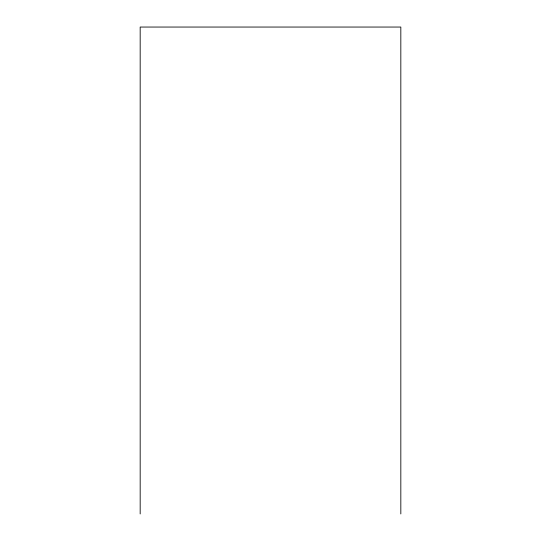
<?xml version="1.0" encoding="UTF-8"?>
<svg xmlns="http://www.w3.org/2000/svg" width="541" height="541" viewBox="0 0 541 541"><rect width="100%" height="100%" fill="white"/><g stroke="black" fill="none" stroke-linecap="round" stroke-linejoin="round"><path stroke-width="0.81" d="M400.827 513.95L400.827 27.05L140.173 27.05L140.173 513.95"/></g></svg>
